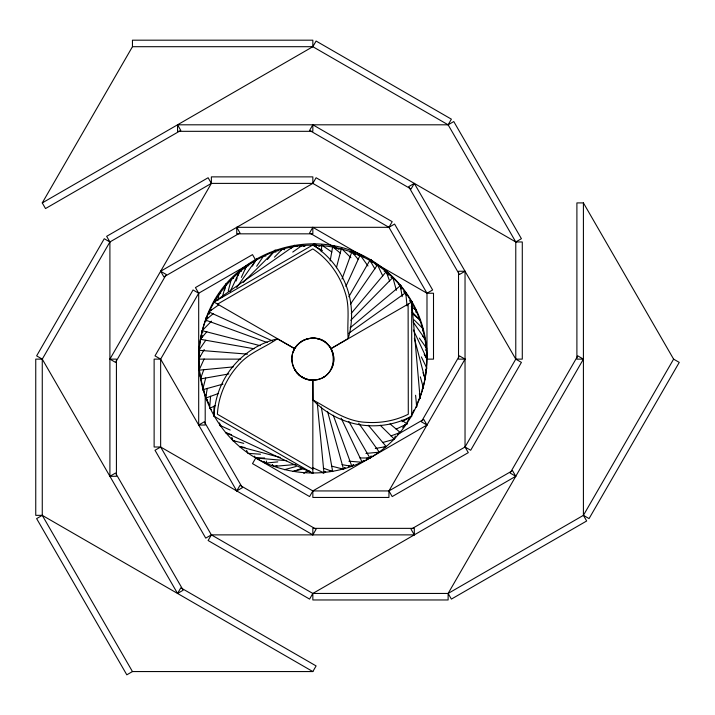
<?xml version="1.0" encoding="UTF-8"?>
<svg xmlns="http://www.w3.org/2000/svg" width="715" height="715" viewBox="0 0 715 715"><rect width="100%" height="100%" fill="white"/><g stroke="black" fill="none" stroke-linecap="round" stroke-linejoin="round"><path stroke-width="1.07" d="M214.572 302.391L214.598 299.826C238.318 259.357 287.77 236.933 333.842 245.737C379.987 254.191 417.971 292.98 425.461 339.294C433.335 385.492 410.732 434.675 369.914 457.984C335.165 477.951 290.513 477.951 255.764 457.984C215.054 434.684 192.112 385.474 200.423 339.303C207.466 299.853 236.165 265.649 273.8 251.868C317.818 235.655 370.263 249.705 400.284 285.759C425.64 316.191 433.898 359.743 419.991 397.031M211.443 409.641L209.62 408.381L210.576 396.226M218.182 300.112L218.62 294.589M218.576 296.421L218.745 294.214L220.747 293.257M321.267 251.743L321.795 245.111L318.792 246.541M396.101 429.134L407.103 423.897L407.282 421.689M415.933 312.312L416.112 310.104L414.28 308.844M205.866 394.859L205.571 398.166L207.144 399.739M214.375 302.034L214.598 299.826C201.317 322.939 196.214 350.234 200.227 376.573M207.305 388.343L205.571 398.166L218.102 393.608M224.626 290.12L226.172 283.649L225.279 286.849M330.151 260.939L332.663 246.711L335.389 248.623M204.24 391.293L202.658 389.747L205.714 377.94M228.228 291.041L231.41 278.859L233.546 278.269M336.407 267.759L341.421 248.4L338.213 249.285M382.695 442.496L394.448 439.242L395.279 436.025M422.511 330.884L423.066 328.739L414.11 319.891M228.871 373.936L200.423 378.95L200.995 376.805M222.24 297.538L225.395 285.759M200.423 378.95L203.838 369.575M236.057 281.058L237.192 277.938M237.952 275.847L240.392 269.725L239.596 271.843L241.607 271.11M342.002 279.011L351.878 251.868L349.671 252.055M293.266 352.003L293.963 350.323M297.628 344.773C284.767 356.919 295.179 381.041 312.839 380.121C342.44 379.888 338.847 332.082 308.013 338.776M245.165 268.974L246.541 265.944L248.749 265.73M204.15 358.966L199.038 370.173L233.322 366.893M241.366 277.402L246.416 266.329M345.881 286.384L360.172 255.049L357.965 255.264M265.676 463.052L266.606 461.032M425.765 350.323L426.685 348.303M240.839 359.127L198.69 359.127L200.102 356.115M230.096 291.792L239.471 271.682M331.018 369.619C334.754 363.22 334.548 355.078 331.018 348.634A20.985 20.976 30 0 0 312.839 338.141C307.611 338.418 302.248 340.143 298.486 343.915M412.055 414.048L413.967 410.061M416.353 405.074L419.696 398.094M42.265 202.908L132.454 46.698L132.454 40.183L312.839 40.183L312.839 46.698L42.265 202.908L45.519 208.557L180.815 130.443L177.552 124.803L448.126 124.803L453.775 121.55L521.414 238.712L515.774 241.965L312.839 124.803L309.586 130.443L411.045 189.028L414.307 183.389L515.774 359.127L521.414 362.389L470.685 450.262L465.036 447L465.036 271.253L458.521 271.253L458.521 359.127L465.036 359.127L388.942 490.937L388.942 497.452L312.839 497.452L312.839 490.937L426.989 425.032L423.736 419.392L397.612 434.47M116.42 360.244L116.42 476.288L109.904 476.288L109.904 241.965L104.265 238.712L36.626 355.873L42.265 359.127L177.552 593.45L180.815 587.81L316.102 665.924L312.839 671.564L132.454 671.564L42.265 515.345L42.265 359.127L109.904 241.965L211.372 183.389L312.839 183.389L388.942 227.316L426.989 293.221L426.989 359.127L433.505 359.127L433.505 293.221L426.989 293.221L374.749 263.066M160.643 271.253L166.282 274.515L115.553 362.389L109.904 359.127L211.372 183.389L211.372 176.873L312.839 176.873L312.839 183.389L160.643 271.253L163.896 276.902L239.999 232.965L236.745 227.316L388.942 227.316L394.582 224.063L432.629 289.968L426.989 293.221M132.454 46.698L312.839 46.698L316.102 41.05L451.388 119.164L448.126 124.803L515.774 241.965L515.774 359.127L465.036 447L388.942 490.937L312.839 490.937L255.764 457.984L254.495 456.17M412.019 528.671L512.512 470.649L515.774 476.288L312.839 593.45L312.839 599.965L448.126 599.965L448.126 593.45L583.413 359.127L576.898 359.127L576.898 202.908L583.413 202.908L673.61 359.127L583.413 515.345L448.126 593.45L312.839 593.45L211.372 534.874L160.643 447L160.643 359.127L198.69 293.221L250.929 263.066M198.69 359.127L204.231 349.528M252.44 266.034L255.764 260.269L252.511 254.629L195.436 287.582L198.69 293.221L198.69 425.032L205.205 425.032L205.205 394.877M312.839 183.389L316.102 177.74L392.195 221.677L388.942 227.316M364.114 256.917L312.839 227.316L309.586 232.965L332.797 246.371M198.69 425.032L204.338 421.779L242.385 487.684L236.745 490.937L160.643 359.127L154.127 359.127L154.127 447L160.643 447L312.839 534.874L312.839 528.358L414.307 528.358L414.307 534.874L211.372 534.874L208.119 540.513L309.586 599.099L312.839 593.45M236.745 490.937L239.999 485.297L316.102 529.234L312.839 534.874M264.63 457.984L255.764 457.984L252.511 463.624L309.586 496.576L312.839 490.937M348.84 296.77L369.914 260.269L371.183 262.092M366.598 458.27L369.914 457.984L371.022 456.063M510.689 472.07L577.774 355.873L583.413 359.127M254.558 262.298L256.81 258.481L254.227 262.092M199.825 352.281L198.877 350.279L205.786 340.233M256.658 266.275L263.692 255.854L265.9 256.033M350.457 304.143L377.484 264.854L375.277 264.684M348.902 461.202L362.156 462.248L363.417 460.424M425.595 370.03L426.855 368.207L421.341 356.901M254.04 348.759L200.423 339.303L202.336 336.577M236.683 287.528L255.764 260.269M359.94 457.984L369.914 457.984L371.183 456.17M201.934 335.129L200.647 336.935L202.086 335.255M402.733 427.722L404.663 425.032M407.881 420.536L411.098 416.041M312.839 469.138L217.396 414.235C218.415 395.788 226.378 378.083 238.89 364.57C249.312 352.567 264.657 347.713 277.331 338.821L294.66 348.634C297.52 344.237 301.694 340.465 306.842 339.089M200.423 339.303L206.841 331.671M267.392 259.5L273.8 251.868L276.008 252.055M351.226 313.385L386.216 271.682L387.155 273.693M348.571 466.1L351.878 466.395L353.308 464.696M272.764 252.788L274.926 250.268L277.134 250.482M280.781 250.473L282.336 248.892L284.481 249.446M202.756 332.797L202.166 330.661L211.488 321.178M274.435 257.177L282.211 249.276M350.77 320.293L392.839 277.518L396.387 290.335M344.684 467.708L343.129 469.29L340.983 468.736M331.715 466.153L343.522 469.21L345.077 467.628M422.011 389.407L423.557 387.825L422.967 385.689M267.169 342.503L205.571 320.088L207.931 317.737M243.216 282.443L273.8 251.868M342.056 464.661L351.878 466.395L353.451 464.822M418.534 399.739L420.107 398.166L411.697 302.052L409.883 300.783M205.571 320.088L213.213 313.679M291.318 248.141L293.016 246.711L213.982 302.052L294.66 348.634M350.073 327.89L400.284 285.759L401.142 288.967M211.649 309.595L208.941 311.526L209.155 313.733M300.094 246.559L301.9 245.272L303.902 246.192M209.03 314.108L208.816 311.901L218.745 304.831M292.748 252.082L301.775 245.656M348.759 333.27L405.754 292.649L403.725 291.729M221.722 426.453L219.711 425.532L220.309 425.103M323.564 472.91L325.37 471.623M312.866 467.771L323.958 472.829L325.772 471.534M322.84 472.99L323.895 472.249M409.883 417.48L411.697 416.202L411.697 302.052L409.775 300.944M322.849 377.654L324.387 376.662M217.566 304.125L312.839 248.918C328.301 259.027 339.661 274.774 345.104 292.364C350.287 307.396 346.82 323.117 348.178 338.526L331.018 348.634L411.697 302.052M414.307 183.389L408.667 186.642L459.396 274.515L465.036 271.253M213.982 302.052L312.839 244.977L315.86 246.389M312.839 671.564L42.265 515.345L36.626 518.607L126.814 674.817L132.454 671.564M109.904 476.288L115.553 473.035M160.643 447L155.003 450.262L205.732 538.127L211.372 534.874M402.098 421.743L411.697 416.202A82.708 82.708 0 0 1 313.009 400.034L312.839 380.121C307.611 379.844 302.248 378.11 298.486 374.338M177.552 593.45L183.192 590.197L116.107 473.991M209.62 408.381L215.626 405.521M303.669 473.08L305.663 472.123M404.717 424.925L406.719 423.977M304.054 472.999L309.059 470.613M398.273 433.442L400.284 432.504L390.068 423.932M301.346 468.513L293.016 471.543L303.732 468.674M390.908 435.918L400.284 432.504M202.658 389.747L223 384.107M284.436 469.701L296.18 466.448M384.071 447.143L386.216 446.571L368.359 425.3M277.071 465.814L273.8 466.395L272.227 464.822M375.304 448.493L386.216 446.571M277.804 461.89L265.292 463.132L264.005 461.327M365.946 453.444L379.308 452.157L358.68 423.209M295.894 464.464L273.8 466.395L272.37 464.696M515.774 241.965L522.29 241.965L522.29 359.127L515.774 359.127M42.265 359.127L35.75 359.127L35.75 515.345L42.265 515.345M109.904 359.127L116.42 359.127M198.877 350.279L247.524 354.131M260.519 454.213L247.971 453.328L246.541 450.325M255.764 457.984L286.697 460.692M368.743 259.465L370.951 259.679L372.202 261.511M317.666 338.776L318.836 339.089M425.041 378.914L414.351 338.249M244.923 447.536L239.471 446.571L280.173 457.475M274.926 250.268L278.198 250.876M282.604 249.195L284.749 249.75M390.953 277.259L393.098 277.813M202.166 330.661L260.242 345.703M233.019 440.583L243.744 443.363M234.77 441.227L232.625 440.663L231.74 437.464M384.071 271.11L386.216 271.682L389.621 281.058M306.842 379.165C301.694 377.788 297.52 374.017 294.66 369.619L297.628 373.48M308.013 379.486L312.839 380.121L312.839 473.276L225.395 432.504L231.642 434.774M329.445 470.685L332.663 471.543L321.276 406.996M297.404 246.21L294.205 245.317L297.315 246.487M323.287 468.128L332.663 471.543M398.979 284.704L401.052 285.482L399.05 284.525M302.168 245.576L304.179 246.496M404.002 292.033L406.013 292.953L406.227 295.161M208.816 311.901L272.495 340.957M220.104 425.452L230.185 430.055M302.999 245.29L304.992 246.219M416.353 407.523L415.889 407.309L416.908 406.585L416.702 404.377M316.039 244.753L314.046 243.788L316.906 245.486M313.009 400.034C329.955 408.944 345.81 421.466 365.839 422.306C380.389 423.378 395.225 420.84 408.292 414.235L408.113 304.125M312.839 46.698L448.126 124.803M673.61 359.127L679.25 362.389L589.062 518.607L583.413 515.345L583.413 202.908M322.438 250.518L312.839 244.977A82.708 82.708 0 0 1 348.178 338.526M465.036 359.127L459.396 355.873L421.35 421.779L426.989 425.032M198.69 293.221L193.05 289.968L155.003 355.873L160.643 359.127M510.126 473.035L515.774 476.288M312.839 473.276L213.982 416.202L213.696 412.886M410.383 300.765L412.296 301.9L410.49 300.604M321.795 245.111L331.84 252.02M411.277 306.663L415.844 309.801M401.624 420.125L407.103 423.897M335.648 247.024L333.842 245.737L337.212 248.614M327.193 343.915L328.051 344.773M332.663 246.711L340.304 253.128M413.315 314.385L420.107 320.088L412.26 312.249M341.421 248.4L350.904 257.731M380.183 425.219L394.448 439.242M354.238 254.218L351.878 251.868L358.295 259.5M355.337 253.459L353.013 251.081L355.82 254.504M418.963 318.434L420.518 320.016M422.404 335.907L425.255 339.303L413.172 322.045M424.058 337.578L425.461 339.294L424.209 337.462M360.172 255.049L367.966 265.98M419.356 338.097L426.426 348.008M583.413 515.345L586.675 520.985L451.388 599.099L448.126 593.45M369.914 260.269L374.901 268.911M424.218 354.327L426.989 359.127L413.395 329.981M465.036 447L468.298 452.64L392.195 496.576L388.942 490.937M211.372 183.389L208.119 177.74L106.651 236.325L109.904 241.965M348.84 421.484L369.914 457.984M411.045 529.234L414.307 534.874M370.951 259.679L372.587 262.575M377.484 264.854L382.731 275.865M341.171 418.195L362.156 462.248M388.969 275.302L387.128 271.262L388.236 274.39M206.546 398.872L209.289 404.913M422.985 372.703L425.255 378.95M333.262 415.236L351.878 466.395M420.34 376.85L423.298 387.53M327.515 411.393L343.522 469.21M232.161 438.152L232.75 440.288M201.058 379.79L205.178 395.851M400.284 285.759L402.205 296.671M419.339 393.804L420.107 398.166M206.286 319.525L206 317.773L206.251 321.089M405.754 292.649L407.023 305.895M415.585 395.252L416.648 406.281M317.272 403.162L323.958 472.829M219.621 422.949L219.836 425.148M219.496 423.325L219.711 425.532M312.839 124.803L312.839 131.319L177.552 131.319L177.552 124.803M312.839 227.316L312.839 233.832L236.745 233.832L236.745 227.316M213.982 406.227L213.982 416.202A82.708 82.708 0 0 1 277.331 338.821M302.347 377.306A20.985 20.985 0 0 0 333.834 359.127A20.985 20.985 0 0 0 302.347 340.948A20.985 20.985 0 0 0 302.347 377.306"/></g></svg>
